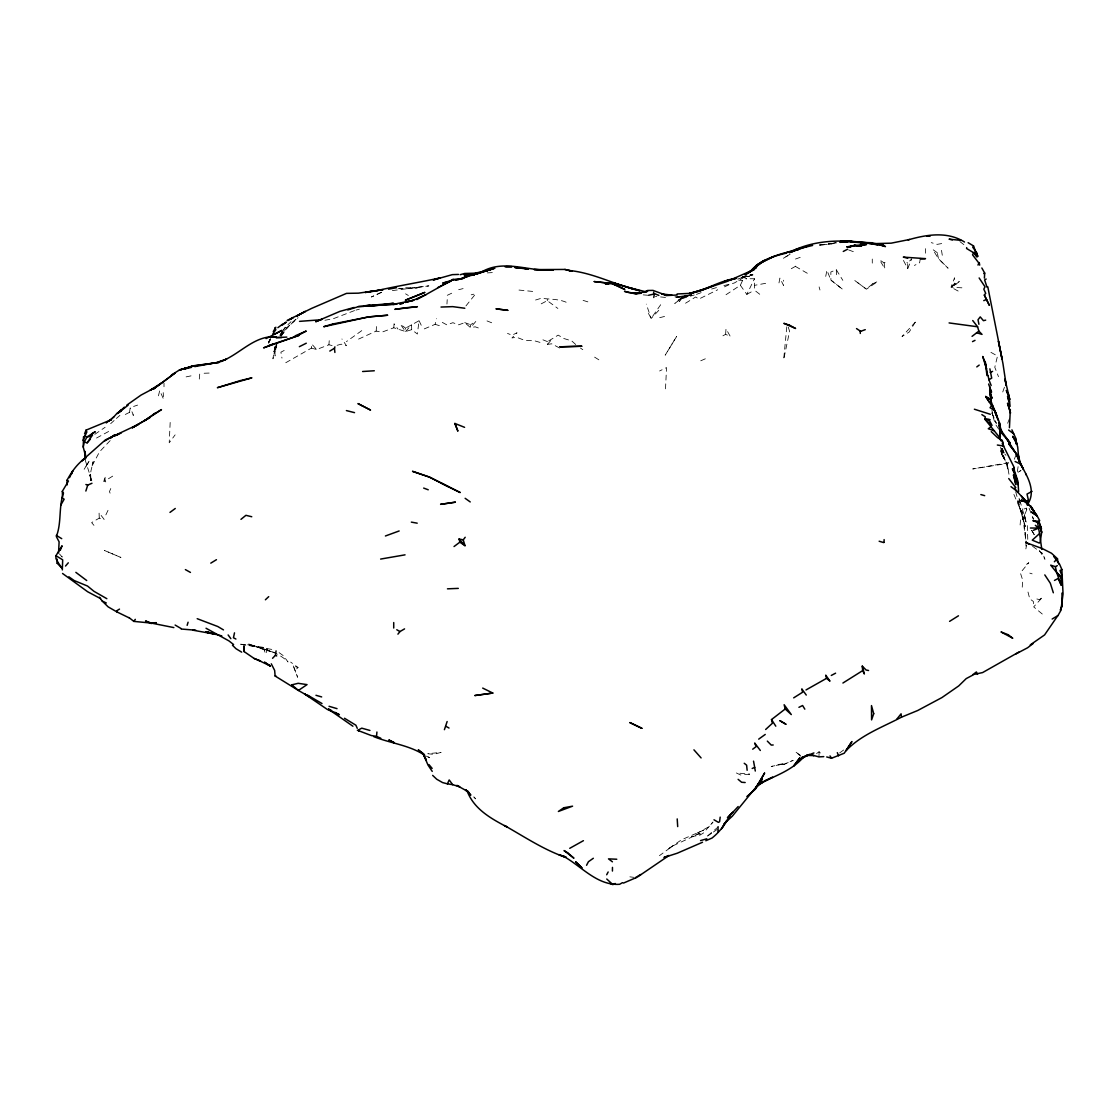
<?xml version="1.0" encoding="UTF-8"?>
<svg xmlns="http://www.w3.org/2000/svg" width="1119" height="1119" viewBox="0 0 1119 1119"><rect width="100%" height="100%" fill="white"/><g stroke="black" fill="none" stroke-linecap="round" stroke-linejoin="round"><path stroke-width="0.75" stroke-dasharray="5 3.75" d="M358.57 339.099L376.166 331.084L381.789 332.203L393.804 327.783L405.568 331.532L405.582 328.119L400.448 324.37L405.568 331.532L411.708 329.657L417.359 334.022L419.065 320.733L405.582 328.119M791.273 268.714L795.385 266.392L795.413 262.531M1027.76 539.33L1027.312 525.804L1018.947 497.535L1020.276 504.571L1019.255 499.564M442.285 322.384L446.873 324.874L452.859 322.706L458.776 324.818L464.735 322.622L470.581 327.657L475.925 321.307L470.609 324.72L470.581 327.657L475.155 326.818L480.932 328.874M925.497 253.188L925.567 248.656M559.654 348.023L551.639 343.813L547.443 344.386L547.499 341.645L558.185 335.127L563.906 338.525L571.739 340.917L576.886 345.575M818.968 756.892L819.094 751.674L816.352 753.563M759.731 294.255L754.43 290.143L754.458 278.757L746.765 278.715L742.247 276.827M1015.688 491.689L1025.06 526.434L1017.828 501.032L1025.06 526.434L1023.493 517.048L1026.081 541.708L1025.773 549.359L1026.543 545.317M170.172 422.45L169.221 442.788L175.124 434.871M665.497 388.839L666.56 367.578L659.595 370.976M446.957 304.032L447.208 299.626M393.804 327.783L394.056 323.769L398.014 329.154M1022.248 587.167L1022.71 580.188L1020.36 572.844L1028.781 562.703L1026.515 564.354M285.751 362.738L311.362 348.135L311.655 343.981L316.677 349.492L328.93 344.778L334.371 346.093M725.616 334.329L726.007 328.832L730.315 336.469L725.616 334.329L719.937 337.462M328.93 344.778L329.224 340.694M699.921 833.319L691.528 836.676L699.781 835.166L699.921 833.319L672.911 845.838L659.427 855.671M376.166 331.084L376.53 326.552M199.294 379.075L199.714 374.11M1020.108 524.951L1020.682 518.349M786.783 326.818L783.664 359.633L789.58 331.28L788.098 326.538M274.798 346.918L275.092 355.94L274.798 346.918L272.952 358.793L275.358 348.065L273.973 351.953L276.631 346.065M1017.381 471.603L1018.276 465.448M129.51 412.351L130.182 407.889L133.567 415.387L129.51 412.351L122.153 416.072M920.364 258.153L919.636 262.713L914.405 265.441M778.978 282.911L779.915 278.058L783.552 285.499L783.468 280.198M825.724 276.379L826.927 270.238L830.913 280.114L842.747 289.415L830.913 280.114L830.844 272.015L836.285 269.735L842.831 280.337M783.636 764.529L793.175 760.333L783.636 764.529L778.041 764.459L783.79 763.815L771.229 766.459L783.79 763.815M276.855 344.596L275.736 349.366L276.617 346.149M158.436 395.818L159.723 390.587L163.598 399.273L163.206 392.601M424.283 328.888L435.137 324.342L436.536 318.677M1002.75 391.972L1004.526 386.964M269.064 342.484L269.973 340.008M1026.864 509.481L1022.5 519.817L1024.696 514.334L1023.423 518.838L1023.969 522.559L1021.675 510.628L1023.046 515.775L1012.583 491.381M1014.318 459.266L1015.996 454.957M1007.659 423.262L1009.688 418.044M907.719 268.616L911.761 258.755L907.705 263.021L907.719 268.616L903.565 260.629L907.705 263.021M110.781 488.527L109.466 491.647L111.005 495.311M268.434 343.281L270.42 338.777M280.995 336.12L282.785 332.105M105.871 514.88L109.2 507.802M726.021 294.731L740.358 285.261L742.596 280.491L746.765 278.715M276.715 345.687L275.456 348.261L276.701 345.757M740.358 285.261L746.835 294.381L754.458 278.757M268.63 341.938L270.225 338.833M279.974 335.238L282.016 331.504M280.953 335.91L289.723 324.986L297.262 317.978L287.01 327.783L298.088 317.642M686.031 295.122L681.793 297.71L679.443 301.445L682.45 297.766L689.36 295.024M282.422 331.546L280.072 335.238L285.387 327.224L291.024 321.685M281.331 336.064L286.926 327.685L284.31 330.86M268.742 342.19L270.56 339.575M280.729 335.826L283.429 331.909M660.672 304.732L651.146 318.481L646.964 310.62M283.694 329.364L285.387 327.224M465.966 305.893L475.715 293.751L471.197 294.801M547.443 344.386L552.478 338.595M405.568 331.532L411.554 324.776L411.708 329.657M1042.279 614.023L1033.69 606.876L1042.67 597.07L1039.495 599.616L1036.138 598.805M658.783 310.327L651.146 318.481L646.306 304.13M839.628 752.933L845.446 748.709M961.906 287.821L951.01 287.205L954.549 277.792L954.745 283.317L951.01 287.205L958.661 291.332M110.166 440.578L99.507 451.852L91.506 466.931L93.199 461.629L90.891 471.099L90.639 481.282L90.317 474.19L90.877 480.569M296.703 668.84L298.046 667.497L290.674 662.098M718.342 826.773L706.341 836.928M1018.052 472.288L1020.99 470.4L1018.444 472.232M110.669 423.667L114.096 420.534M116.404 418.464L119.901 415.387M94.807 434.326L105.116 427.29M956.116 284.114L959.319 281.526L951.01 287.205L956.116 284.114L954.745 283.317M361.759 330.637L346.428 341.617M816.562 753.619L819.094 751.674L821.43 754.136M681.793 297.71L674.771 303.431L682.45 297.766L688.689 295.318M744.499 277.092L734.204 283.051L721.727 286.128M713.376 832.06L718.3 828.633M707.502 836.131L712.146 832.914M672.911 845.838L667.456 849.531L681.499 839.796L703.501 830.228L697.599 832.942L709.166 826.605L712.957 822.059L703.347 833.096L699.781 835.166M112.697 476.134L103.773 481.646L105.144 476.023L105.018 481.128L107.942 484.261M682.45 297.766L678.45 300.27L686.688 296.031L678.66 299.668L694.27 294.982M685.527 303.221L695.682 296.983L698.885 299.053L717.699 289.765M99.255 518.153L99.073 512.782L104.151 519.37L99.255 518.153L94.821 520.685L91.646 522.629L93.954 525.357M884.136 262.923L884.835 268.7L879.618 259.916L884.136 262.923L887.996 260.741M96.528 438.033L111.732 429.794M746.835 294.381L754.43 290.143M1000.624 447.236L1001.981 454.23L1007.534 464.819L1001.645 454.356L1003.897 453.111L1005.953 455.321M742.205 277.428L746.205 275.26M284.184 350.471L280.897 352.177L281.974 358.108M541.204 303.836L547.289 300.675L557.877 308.452M381.439 292.255L371.368 296.997L382.097 292.087M447.264 295.304L451.684 293.22M724.469 286.856L731.057 283.834M700.746 360.794L707.152 357.996M1023.983 509.019L1026.515 508.082L1026.515 509.467L1026.039 506.501M696.452 294.381L702.382 292.199M737.771 279.107L744.275 276.757M795.483 259.035L800.393 257.286M133.595 406.449L137.595 405.106M835.753 242.417L830.424 244.166L819.066 245.047L836.816 242.795L831.179 243.746M741.449 277.582L752.653 274.351L742.121 277.876M354.527 310.578L333.448 318.663L324.202 320.398M742.177 277.736L752.667 274.477L738.134 278.561M535.581 300.018L541.428 298.241C549.961 299.486 558.521 298.745 566.815 302.508M711.656 289.024L720.035 286.548M688.115 296.185L675.89 297.388L683.247 297.094L691.416 295.234M337.085 345.323L341.169 344.176L346.442 345.729L341.938 338.973M356.024 310.103L359.353 309.18M691.444 294.954L683.233 297.108L674.827 297.388M659.692 317.67L667.288 315.768M458.678 289.695L463.098 288.59M742.093 277.652L753.003 274.84L742.275 277.19L749.548 276.253L745.17 276.603M765.634 283.331L754.584 285.331M691.808 294.591L676.967 296.829M186.118 376.879L192.706 375.522M688.563 295.388L674.841 296.843M833.389 243.648L817.066 245.523M941.68 243.564L937.19 244.362L931.246 242.641M1008.681 462.637L972.733 468.945L1008.261 463.322M833.417 243.355L819.108 244.921M392.349 290.59L428.871 285.891L405.554 288.828L417.317 287.905L405.554 287.695M487.311 272.896L492.458 272.602M204.134 373.242L210.442 373.019M665.525 297.43L655.37 296.423M398.07 288.702L404.435 288.716L399.553 288.296M643.243 294.87L647.691 295.248M738.68 280.156L742.596 280.491M263.441 647.355L265.525 654.153L267.567 649.328L263.441 647.355L238.906 643.943L274.868 649.915M518.992 290.059L535.469 291.709M629.885 876.848L633.941 877.352M247.649 644.74C261.594 648.447 277.582 651.272 288.017 661.944L283.345 655.692L277.82 651.72M253.314 645.705L247.117 643.481L276.211 653.202M311.362 348.135L316.677 349.492M539.987 342.386L534.364 340.763L524.755 340.414L516.572 337.239L511.97 337.938L517.062 332.763L512.026 335.196L507.494 333.406M435.137 324.342L439.333 325.629M1029.802 573.124L1032.124 573.851M583.097 300.382L591.322 302.941M293.36 666.001L297.626 677.261L293.36 666.001L298.046 667.497M464.735 322.622L470.609 324.72M848.622 249.943L854.287 251.999M273.4 652.167L264.867 650.125L253.426 645.355L263.58 649.3M487.017 320.929L494.542 323.881M542.939 339.826L547.499 341.645M426.395 756.136L429.5 757.731L426.731 755.898M795.385 266.392L807.652 273.47M990.93 352.345L997.505 356.038L994.791 367.298L998.498 376.669M405.554 293.821L408.337 295.486M594.609 357.143L600.511 360.85M580.425 348.037L582.789 349.674M959.892 241.592L966.312 246.502M800.169 755.213L795.553 751.856L800.658 756.122M1032.571 546.24L1042.39 553.513L1040.348 551.247M473.771 796.938L475.617 798.854L473.785 796.756M59.475 553.947L62.23 557.08L59.964 553.359M1039.313 550.408L1044.95 559.262L1042.894 553.835M998.721 429.192L995.225 423.905L991.924 412.911L996.33 423.416L991.924 412.911M1034.236 534.742L1031.298 529.693M1031.69 530.266L1034.166 534.504M419.065 320.733L421.331 325.447M1002.386 448.929L1003.925 452.649L1002.428 448.831M1029.13 508.264L1033.396 519.23L1032.585 516.46M84.96 459.28L92.038 481.562L89.408 474.876L90.779 480.555M1002.512 448.845L1003.897 453.111L1002.456 448.453M819.108 286.926L819.975 290.003M1027.997 592.035L1029.76 598.833L1033.341 601.462L1033.69 606.876M1001.365 448.565L1003.631 457.699L1001.981 454.23L1001.365 448.565L1008.429 470.707L1007.352 464.931L1009.534 477.533M1001.645 454.356L1000.736 450.649L1003.995 458.244L1001.981 454.23L1001.323 447.334M1023.857 525.44L1025.885 541.12M941.499 250.32L942.436 256.209M991.924 409.89L992.819 416.841L992.287 412.156M1025.032 532.448L1026.081 541.708M836.285 269.735L836.564 276.239M872.274 259.048L872.288 263.119M547.289 299.43L547.289 300.675M164.003 383.16L164.003 386.74M275.064 347.813L274.183 351.758L276.827 342.568L275.064 347.813M676.645 336.469L665.19 355.171L676.645 336.469M86.75 465.014L84.135 469.351L89.856 460.035L86.75 465.014M915.286 322.188L909.201 332.035L901.998 336.525L915.286 322.188M872.442 283.89L866.442 289.192L854.552 280.351L866.442 289.192L877.8 281.47L872.442 283.89M790.14 254.139L783.034 258.503L790.084 254.307M440.956 752.388L433.822 754.374L427.836 753.73L440.956 752.388M749.618 774.152L740.61 774.991L736.26 772.907L749.618 774.152M120.852 557.444L104.389 550.436L120.852 557.444M937.302 252.712L932.77 249.495L938.463 258.685L948.101 268.21L938.463 258.685L937.302 252.712M1024.892 516.53L1024.417 515.523L1025.815 522.321L1024.892 516.53"/><path stroke-width="1.5" d="M653.664 292.199L653.664 293.318L658.839 295.402M612.429 871.044L612.471 867.393M653.762 297.486L654.405 293.751M62.091 568.298L57.139 563.165L57.251 559.178M979.698 265.147L979.251 262.545M1052.168 619.031L1058.001 615.534L1060.91 610.345L1063.05 593.937L1061.875 569.529L1059.623 564.298L1053.734 556.465M58.552 552.912L59.111 541.82L56.328 536.519C61.783 522.629 58.468 506.991 63.489 493.059L62.328 491.325L68.455 481.03L67 480.289C71.7 471.519 77.812 463.056 86.163 457.503L81.505 461.056L105.382 439.907L138.28 424.423L132.35 427.71L149.974 417.443L132.35 427.71M62.328 569.921L62.692 559.822L55.95 555.709L62.077 545.778L60.272 550.296M334.889 352.443L334.469 348.275L329.811 351.058M984.398 278.113L984.706 273.106L981.839 267.987M380.782 738.218L376.543 736.386L376.921 732.022M1009.436 427.682L1010.331 409.638M966.69 247.607L966.606 248.516L973.628 252.712L976.999 256.95L974.173 252.362L975.936 251.593L977.824 256.517L976.551 252.362M85.673 456.58L83.254 447.082L83.519 436.69M720.188 817.122L719.587 821.724L718.454 822.381L713.992 819.779M272.56 658.294L275.456 655.258L276.071 650.88M1040.138 542.477L1041.649 532.434L1040.544 526.098M83.254 447.082L84.191 441.963L87.086 436.872L95.255 431.752L91.968 433.668M444.411 729.672L447.138 721.531M234.5 632.85L233.437 637.774L235.899 639.033M1000.89 440.788L998.889 436.606L984.804 419.107L985.321 416.855L981.867 414.603M1029.004 501.983C1035.481 489.129 1026.794 475.337 1020.458 464.007L1015.115 461.504M187.139 625.339L188.09 622.22M85.855 491.045L87.744 485.087L91.968 483.268M83.044 440.368L86.848 431.976L86.023 430.158L111.662 419.569L108.711 420.954M71.7 473.813L72.791 470.665L69.49 477.687M1062.155 605.225L1060.364 610.177L1062.169 605.645L1061.945 593.098M84.554 433.878L86.023 430.158M977.992 265.077L978.831 263.021L972.565 254.838L973.628 252.712M273.274 331.588L275.861 327.224M432.661 775.383L436.732 779.244L442.564 782.573L447.418 783.846L449.181 779.943L452.691 784.685L459.713 786.783L456.776 785.398L468.441 791.846L465.812 789.944L470.833 795.091L467.071 790.797C473.813 809.051 490.877 818.507 507.327 827.137L504.501 825.542C524.265 836.662 543.261 849.503 564.829 857.042C582.258 867.155 597.714 885.786 619.632 884.29L622.5 882.653M452.663 280.282L453.083 279.386L458.678 279.484M586.566 865.281L588.412 861.742L593.336 858.259M151.009 623.409L156.184 622.654L151.009 623.409L145.54 620.989L151.205 623.059L173.865 627.591M606.68 874.764L608.163 871.981M728.357 817.15L730.469 814.884C725.266 824.13 720.035 831.627 712.02 838.047L705.795 840.733M60.706 505.27L64.161 499.186L61.727 497.759M968.131 242.683L973.53 245.942L972.761 247.271L975.936 251.593M723.727 825.374L721.545 828.703L726.749 820.269M1027.452 505.242L1025.689 501.816L1021.046 500.697L1022.304 498.85M84.191 441.963L87.128 442.844L92.583 434.997L88.751 436.942M1057.861 615.576L1044.586 634.921L1030.249 644.908M129.021 617.562L133.818 621.395L135.315 619.339M991.392 405.917L990.063 407.722L994.833 410.589L999.659 423.22L1000.316 436.983L999.659 423.22M463.238 539.862L459.07 538.994L459.839 542.169L465 545.694L463.238 539.862L465.196 537.274M397.93 634.151L399.959 631.564L404.56 628.878M984.328 295.066L989.308 305.235L984.328 295.066L985.699 293.346L983.825 289.178L985 286.772L979.139 277.96M896.711 719.279L901.089 713.824L901.41 717.209C882.429 727.224 860.917 734.903 845.964 750.779L851.923 741.519L844.258 753.213L831.543 758.234L826.717 756.962M756.192 786.853L758.402 784.251L732.358 816.143L723.657 824.199M750.919 271.413C762.207 259.552 778.558 253.356 794.518 250.95L789.762 252.223M65.517 566.046L68.301 562.815M87.128 442.844L90.401 439.124M749.702 272.407C758.346 260.643 773.047 256.251 786.601 253.076M113.075 417.723L117.299 412.995L121.523 410.519L117.551 413.484L120.852 409.96M727.406 817.737L732.819 812.268L728.161 817.457M729.784 815.527L738.176 806.533M1054.378 561.752L1056.434 559.556M765.648 729.49L772.39 723.266L771.509 719.573L785.202 708.998L784.139 704.718L791.301 714.579L785.202 708.998M265.385 599.784L268.714 596.651M124.377 407.162L117.551 413.484L128.112 405.204M747.31 273.721L761.549 262.433L758.584 263.986L755.829 265.818L764.515 260.349L758.584 263.986L773.956 256.461M110.082 438.424L115.201 434.676L110.138 438.158M240.963 519.356L245.928 515.313L251.761 516.74M157.164 386.279L175.263 372.893L153.485 389.062L156.031 387.118L141.036 395.091L126.839 405.092M972.061 336.357L978.845 331.126L977.586 326.776L972.733 320.538M171.417 375.019L179.362 370.053L186.341 367.969M106.235 422.94L114.04 416.674M756.332 787.175L762.543 782.223L759.577 784.237M285.625 322.342L282.296 324.916L286.394 322.146M416.814 299.556L425.891 294.647L413.219 300.298L405.106 302.424L413.75 300.242L392.797 304.452L396.238 304.186M1033.201 643.467L1027.592 647.775L1015.758 654.014M748.793 272.56L756.542 267.385L744.932 274.519L754.556 269.315L726.413 281.708L690.073 293.724M976.789 366.906L979.195 365.088M842.915 683.024L862.665 670.617L862.287 666.141L866.106 670.015L868.554 670.505M454.034 546.548L459.839 542.169M752.695 749.198L756.15 746.611L754.668 743.03L760.333 750.471M277.876 327.671L282.422 324.272M169.976 512.404L175.263 508.488M1040.544 526.825L1041.649 532.434L1038.894 521.37L1032.865 520.629L1037.509 522.377L1038.894 521.37L1041.523 528.951M991.112 426.703L988.301 428.745L994.441 430.871M758.696 739.141L765.242 734.442M152.716 414.911L161.472 409.596L144.211 420.926L155.359 413.023M290.492 319.377L293.22 317.53L287.849 320.621M949.583 621.367L958.465 615.8M1037.509 522.377L1039.565 533.553L1032.277 540.155L1039.327 543.079M1025.312 502.053L1028.389 500.067L1027.018 494.066L1032.11 491.353M161.668 382.894L150.184 390.195L156.031 387.118M793.679 697.864L802.631 692.213L801.791 688.898L806.267 695.053M761.046 783.314L772.558 777.229L765.41 780.572M119.495 609.1L116.768 610.764L116.768 611.841L129.021 617.8M210.792 563.137L216.457 559.682M986.147 279.023L984.636 279.932L987.014 287.219M57.139 563.165L58.104 562.591L61.251 567.137M104.696 440.97L115.201 434.676M425.807 294.703L453.083 279.386M991.168 385.509L988.902 379.761L991.7 378.11L989.867 368.836M998.022 420.045L990.385 399.525L985.685 396.49L989.252 402.015M826.535 678.352L825.752 675.135L829.962 681.135L826.535 678.352L806.002 689.947M298.689 335.113L306.228 331.042L295.01 335.91M306.284 343.211L299.36 346.68M334.469 348.275L334.903 346.862M865.253 329.657L860.189 331.49L860.301 333.448M1018.794 652.097L982.608 672.575L972.831 674.645L976.411 671.959L977.53 674.351M636.277 876.96L635.564 877.856M569.739 848.314L583.419 840.677M287.121 320.454L311.516 308.438L346.512 293.374L358.402 293.164L383.104 289.653L375.984 290.828C397.413 285.946 418.674 282.575 440.005 277.932L433.249 279.988L452.314 274.645L458.468 274.435M1061.875 569.529L1059.987 570.564L1061.735 575.166M668.812 855.629L637.117 877.24L623.465 883.087M266.126 338.567L282.002 330.357L274.183 334.329L272.868 333.868L275.833 329.643L274.91 327.769M800.127 759.297L802.98 757.773C792 769.872 776.684 775.537 762.235 782.139M637.816 876.135L640.879 874.499M702.522 842.257L677.303 853.196L663.959 857.504L668.686 855.503M1054.476 580.425L1058.126 578.495L1061.162 585.083L1060.994 577.768L1050.685 565.151L1055.385 566.648L1057.329 565.627M831.277 675.456L835.599 673.176M114.935 435.92L118.67 433.962M643.873 292.437L647.607 290.478L652.978 290.394L666.239 295.276L661.623 293.919L671.987 295.136M798.798 760.025L809.457 754.458L801.568 757.647M843.278 251.453L847.573 249.215M983.783 273.582L984.706 273.106M972.509 341.617L975.013 340.358M437.627 287.667L451.167 281.023M798.924 707.32L802.603 705.529L804.827 709.166M116.754 435.095L121.328 432.871M399.147 530.966L385.412 535.987M1060.994 577.768L1061.749 577.432L1056.644 572.508L1055.385 566.648M271.274 663.805L274.645 670.407L275.134 676.016L275.778 675.736M752.192 768.473L754.682 767.382L753.535 761.144M269.12 345.463L298.997 335.392L263.594 347.855L273.148 344.065M990.231 372.375L992.595 371.368M972.887 675.051L966.215 678.604L958.703 685.933L941.932 697.571L917.678 710.523L901.41 717.209M1033.341 530.322L1038.768 528.098L1035.355 525.329M789.399 252.558L799.973 248.418L812.618 245.453M689.724 293.584L699.543 291.192L713.362 285.849M801.498 757.745L813.919 752.933M983.755 300.619L986.552 299.542M480.583 272.588C503.284 258.293 528.965 272.001 553.359 270.043L534.183 269.595L564.885 269.441L571.963 271.204L564.885 269.441M610.079 883.395L612.806 884.625L615.38 883.632M648.586 295.262L653.818 294.087M789.524 252.572L807.484 246.222M468.945 276.071L459.811 279.26L476.834 272.826L489.702 269.819L477.491 273.595L490.024 269.721M784.139 253.3L800.463 248.068L794.196 250.138C818.702 239.032 845.712 239.872 871.799 243.438M347.757 309.949L358.584 306.592L363.955 306.368M179.362 370.053L186.495 367.927M318.104 320.412L322.006 319.265L315.67 321.726L339.952 311.362L354.219 307.445M485.17 271.148L493.353 268.756M484.807 271.218L494.878 268.294M470.358 275.68L474.568 274.477L464.889 275.134M700.55 840.593L706.816 838.802M193.167 366.165L180.033 369.843L193.377 365.787L219.058 362.416L191.839 366.221L184.705 368.92L191.433 367.382M705.753 288.814L689.416 293.402L677.093 293.975M908.138 239.872C926.644 234.598 947.192 231.129 964.508 242.012M460.203 274.701L464.679 273.47L478.68 273.106M388.517 289.192L396.462 287.751M606.75 879.016L612.485 884.262L615.282 883.52M464.343 276.631L483.534 271.637M689.444 293.29C705.348 290.506 719.083 280.967 735.029 278.519M809.373 754.696L806.421 755.423L814.031 755.577L809.862 754.738M736.54 278.309L725.028 281.121L735.015 278.659M478.624 273.218L470.833 275.092L474.778 274.505M291.807 686.059L291.807 684.842L298.172 683.303L307.04 684.618L298.409 690.451L275.134 676.016M478.89 273.204L470.623 275.134L474.932 274.155M449.153 281.624L442.704 283.121L452.831 280.016L463.63 278.253L455.587 280.128M194.79 366.612L216.303 362.612L226.584 359.101L220.415 361.661C239.634 354.793 254.111 335.015 276.169 336.791L269.805 337.169M985.671 320.146L983.419 320.663L980.23 316.901L978.02 319.768L978.915 324.258M840.201 242.11L848.566 240.837L853.559 241.704L840.201 241.536M647.677 291.164L636.026 293.724L631.13 293.052M372.165 306.06L393.538 303.305L363.927 305.921L396.476 304.046M492.808 693.053L474.932 695.528L492.808 693.053L482.695 688.087M840.649 241.956L848.552 241.438L840.173 241.648M909.593 239.48L891.144 243.173L874.988 243.606M471.029 275.19L474.33 274.533M402.7 303.333L399.679 303.906L403.106 303.263M380.628 559.066L405.05 554.842M463.993 274.798L470.484 273.763M476.316 273.54L478.988 273.162M1057.287 559.01L1058.7 564.004M840.201 242.361L846.915 241.424M853.335 246.082L846.719 246.893L866.554 244.488L856.636 245.69M640.991 293.276L636.068 293.821L624.514 291.346L629.493 292.8M358.458 306.536L396.783 304.2M610.428 283.373L594.245 281.568L610.428 283.373L617.073 285.177L612.373 283.778L624.822 289.471L612.247 283.275L605.421 283.932L608.904 283.862M363.927 305.921L370.165 305.375L363.801 305.795M920.419 259.062L925.511 258.643L903.327 257.132L907.747 258.195M374.305 370.767L362.598 371.508M299.542 321.363L317.404 320.02M823.766 756.612L818.968 756.892L813.625 755.465M665.945 295.584L677.177 295.01M470.456 274.085L474.89 273.889M286.8 337.099L275.931 337.574L281.624 337.602M773.201 744.988L771.243 745.072L767.326 741.114M447.46 588.832L458.3 588.384M846.803 241.172L842.257 241.354L847.069 241.228M441.026 307.054L452.705 306.634L464.805 308.257M464.651 274.211L474.694 273.889M870.302 243.438L854.804 242.194L872.358 242.753L885.465 246.572L877.562 244.012L883.492 244.963L875.254 244.012M133.818 621.395L151.205 623.059M505.061 266.77L511.929 266.686L505.872 266.588M865.365 242.865L872.33 242.879L860.469 242.543M1030.389 528.014L1038.768 528.098M926.798 236.137L930.127 236.179M195.797 630.221L181.25 629.032M631.13 292.842L640.977 293.052M867.001 243.382L860.609 243.201L864.959 243.41M517.621 267.483L514.768 267.371L527.804 269.12M616.779 859.238L608.498 858.874L612.429 861.812M874.862 243.858L878.233 244.012L875.016 243.718M842.453 241.354L847.055 241.592M850.118 241.76L853.182 241.928L849.894 241.396M745.17 782.531L741.617 782.265L738.12 779.342M514.992 267.539L519.608 267.987M961.263 240.403L949.066 239.172L952.423 239.858M193.685 630.263L192.874 630.179L216.023 634.361L206.12 631.717L221.8 635.928M984.804 419.107L989.797 419.667L984.804 419.107L992.035 425.43L988.916 419.541M949.094 322.929L977.586 326.776M569.011 270.462C593.853 272.84 615.94 285.359 640.054 290.828L612.736 282.701L634.123 289.206M447.418 783.846L452.691 784.685M376.543 736.386L371.326 735.547L357.353 730.231M850.132 241.438L853.182 241.928M850.314 241.48L855.462 242.333M997.351 445.026L1003.519 446.061L1014.234 467.602L1014.318 469.966M411.344 522.125L417.205 523.174M346.4 410.575L354.527 412.645M1021.046 500.697L1026.487 501.774L1033.676 510.796L1030.669 505.83M524.238 268.434L528.112 269.245M216.023 634.361L205.644 631.997L211.435 633.424M646.684 291.989L629.493 287.751L634.375 289.275M84.373 436.186L87.086 436.872M369.941 730.455L361.759 728.161L358.639 729.84L358.639 730.973M980.845 494.57L984.692 495.661M315.964 695.291L321.657 696.927M329.042 706.299L337.029 708.649M879.156 541.232L883.716 542.589M976.579 332.721L982.034 334.399L978.845 331.126M974.383 409.218L990.371 414.296M85.897 484.485L87.744 485.087M464.581 427.332L454.901 423.458L457.811 430.927L454.901 423.458M373.788 736.638C390.643 743.408 409.358 745.044 424.842 755.339M423.667 488.08L428.241 489.786M254.167 658.476L260.475 661.035L254.167 658.476L244.082 651.566L243.998 646.055L244.082 651.566M564.829 857.042L558.954 854.622L566.228 857.378L563.347 855.839M197.196 618.695L217.799 626.528L223.478 629.899M206.036 628.249L228.919 640.879L233.591 644.544L232.5 645.285L235.983 648.698L241.662 652.153M257.65 659.874L270.378 666.043L264.63 662.266L270.378 666.043M99.423 597.252L102.221 601.057L106.319 602.987M1029.032 544.1L1025.773 542.547L1042.335 548.59L1051.51 553.248L1057.693 558.954M307.725 695.207L322.006 703.543M447.964 486.527L460.203 492.542L429.472 477.1L412.603 471.365L429.472 477.1L447.964 486.527L441.767 483.366M56.328 535.4L61.727 538.659M116.768 611.841L108.151 606.876L102.221 601.057M328.706 709.04L331.756 710.649M334.805 712.271L339.379 714.705L327.335 709.446L304.466 693.878L310.173 697.207L298.409 690.451L291.807 684.842M100.556 598.595L87.618 591.727L62.552 573.474M185.376 569.599L190.454 572.424M344.512 718.258L355.884 725.21L357.269 728.329M446.173 726.441L449.013 728.035M106.837 598.693L93.996 591.336L87.534 586.048L74.19 580.551L68.86 576.803M396.783 629.745L399.959 631.564M612.247 283.275L613.925 284.24M275.456 655.258L276.687 655.958M175.124 625.059L181.138 628.57M1003.519 446.061L1002.218 440.452L997.519 437.613L991.252 431.626M468.441 791.846L465.532 790.07L469.365 793.035M86.722 580.537L75.854 572.355M990.385 399.525L985.685 396.49L994.833 410.589L995.686 413.862M856.525 328.594L860.567 331.266M352.919 726.217L328.454 709.166M1037.089 515.817L1030.795 506.725L1037.089 515.817L1031.634 512.138L1037.089 515.817L1039.719 520.671M423.961 754.08L418.296 749.856L423.388 754.318L426.395 760.388L423.29 754.08L427.99 765.032L432.228 771.383M465.14 498.305L470.232 501.941M1008.625 430.046L1013.702 433.808L1016.038 438.76L1016.038 442.76M1010.961 486.653L1016.444 490.779L1026.682 501.983M744.233 763.284L746.625 765.186L747.142 770.278M701.095 757.927L693.934 749.842M1021.353 496.011L1026.487 501.774M459.07 538.994L465 545.694M1002.106 433.682L1010.135 443.096L999.715 428.605L1002.456 433.515L998.763 422.8M428.955 764.599L432.158 768.403M1008.737 478.554L1015.786 487.576L1014.513 488.22L1017.199 491.87M1010.135 443.096L1005.925 437.739L1015.716 452.971L1023.437 469.281L1020.458 464.007M1015.716 452.971L1008.653 443.697L1015.716 452.971L1020.486 463.909L1018.458 459.14L1020.43 463.881L1018.08 454.02L1018.724 459.126M228.122 634.949L230.85 638.683M1030.795 506.725L1033.676 510.796M1044.796 574.9L1050.307 583.209L1053.343 592.776M830.018 755.912L831.543 758.234M771.509 719.573L775.789 726.175M58.104 562.591L55.95 558.577L55.95 555.709M862.665 670.617L864.372 673.988L862.287 666.141M1002.204 443.572L1003.533 446.369L1002.218 440.452M1011.912 429.85L1013.702 433.808M989.728 387.957L991.546 392.196L988.609 384.041M992.385 405.078L996.847 416.072L995.043 411.121M1013.576 468.05L1017.912 481.198L1018.626 491.605M973.53 245.942L974.999 249.845M837.32 752.639L838.495 755.843M990.049 392.951L992.007 398.35L989.616 390.699M1056.644 572.508L1061.162 585.083M1009.464 402.057L1007.562 396.462L1010.079 406.379L1008.96 395.287M998.694 425.36L999.561 428.647M1041.803 549.387L1039.565 533.553M988.091 375.69L988.902 379.761M989.867 386.81L990.833 397.721M987.671 375.438L985.154 361.409L986.986 375.592M85.492 454.692L84.89 451.265L84.96 459.28M754.682 767.382L755.283 771.033M987.797 286.8L1002.974 363.745L1006.289 385.747L1004.932 379.103L1009.128 396.713M991.322 402.952L990.133 393.147L991.21 402.77M1018.947 460.832L1017.703 447.096L1015.618 439.207L1015.842 443.795M677.205 818.912L677.694 826.591M67 480.289L67.238 484.877M62.328 491.325L62.51 497.493M1028.389 500.067L1028.417 505.061M884.108 539.596L884.108 542.365M718.034 826.773L718.034 832.004M1026.221 474.274L1026.221 475.016M393.72 622.556L393.72 628.025M873.715 713.67L871.589 719.881L871.491 705.585L873.715 713.67M764.557 773.131L755.619 788.811L747.002 796.616L754.877 789.441L764.557 773.131M799.693 758.053L793.735 765.956L799.693 758.053M762.263 779.258L756.206 786.909L762.263 779.258M563.766 807.764L558.381 811.471L572.578 806.17L563.766 807.764M799.973 248.418L797.148 250.096L799.973 248.418M302.382 312.956L296.381 316.299L305.333 311.39L302.382 312.956M424.688 292.451L405.47 300.158L424.688 292.451M854.748 245.229L848.076 247.355L854.678 245.299L861.56 246.25L854.748 245.229M240.109 380.656L217.38 387.692L251.901 377.844L240.109 380.656M332.679 324.02L323.755 326.706L368.557 316.915L387.538 315.236L368.557 316.915L332.679 324.02M370.473 291.458L365.144 292.493L375.97 290.94L370.473 291.458M455.349 502.179L440.62 504.333L455.349 502.179M405.316 307.809L394.839 309.334L417.401 306.69L405.316 307.809M581.726 346.233L560.004 346.82L581.726 346.233M507.774 310.327L496.207 308.858L507.774 310.327M873.379 243.76L866.484 242.991L877.925 244.907L873.379 243.76M785.846 724.203L779.971 720.72L785.846 724.203M789.259 325.056L783.859 323.335L795.581 328.482L789.259 325.056M394.252 742.722L389.034 740.079L394.252 742.722M1008.219 634.739L1001.029 631.955L1012.751 638.236L1008.219 634.739M641.872 728.315L629.913 722.608L641.872 728.315M362.206 405.749L357.94 403.581L370.543 410.072L362.206 405.749M567.543 852.678L564.046 850.566L573.921 858.203L567.543 852.678M581.838 867.826L575.781 861.91L581.838 867.826M1014.989 440.047L1012.695 436.326L1017.045 444.061L1014.989 440.047M1014.863 473.841L1012.401 468.763L1016.388 477.911L1018.01 484.667L1014.863 473.841M1008.779 395.636L1006.317 390.419L1009.856 399.497L1008.779 395.636M984.748 361.815L982.748 356.485L986.496 368.892L984.748 361.815M1009.478 408.981L1007.52 403.204L1010.513 413.149L1009.478 408.981M1015.003 480.331L1013.45 474.834L1015.828 484.653L1015.003 480.331M1001.281 355.073L998.414 341.155L1002.023 358.961L1001.281 355.073"/></g></svg>
